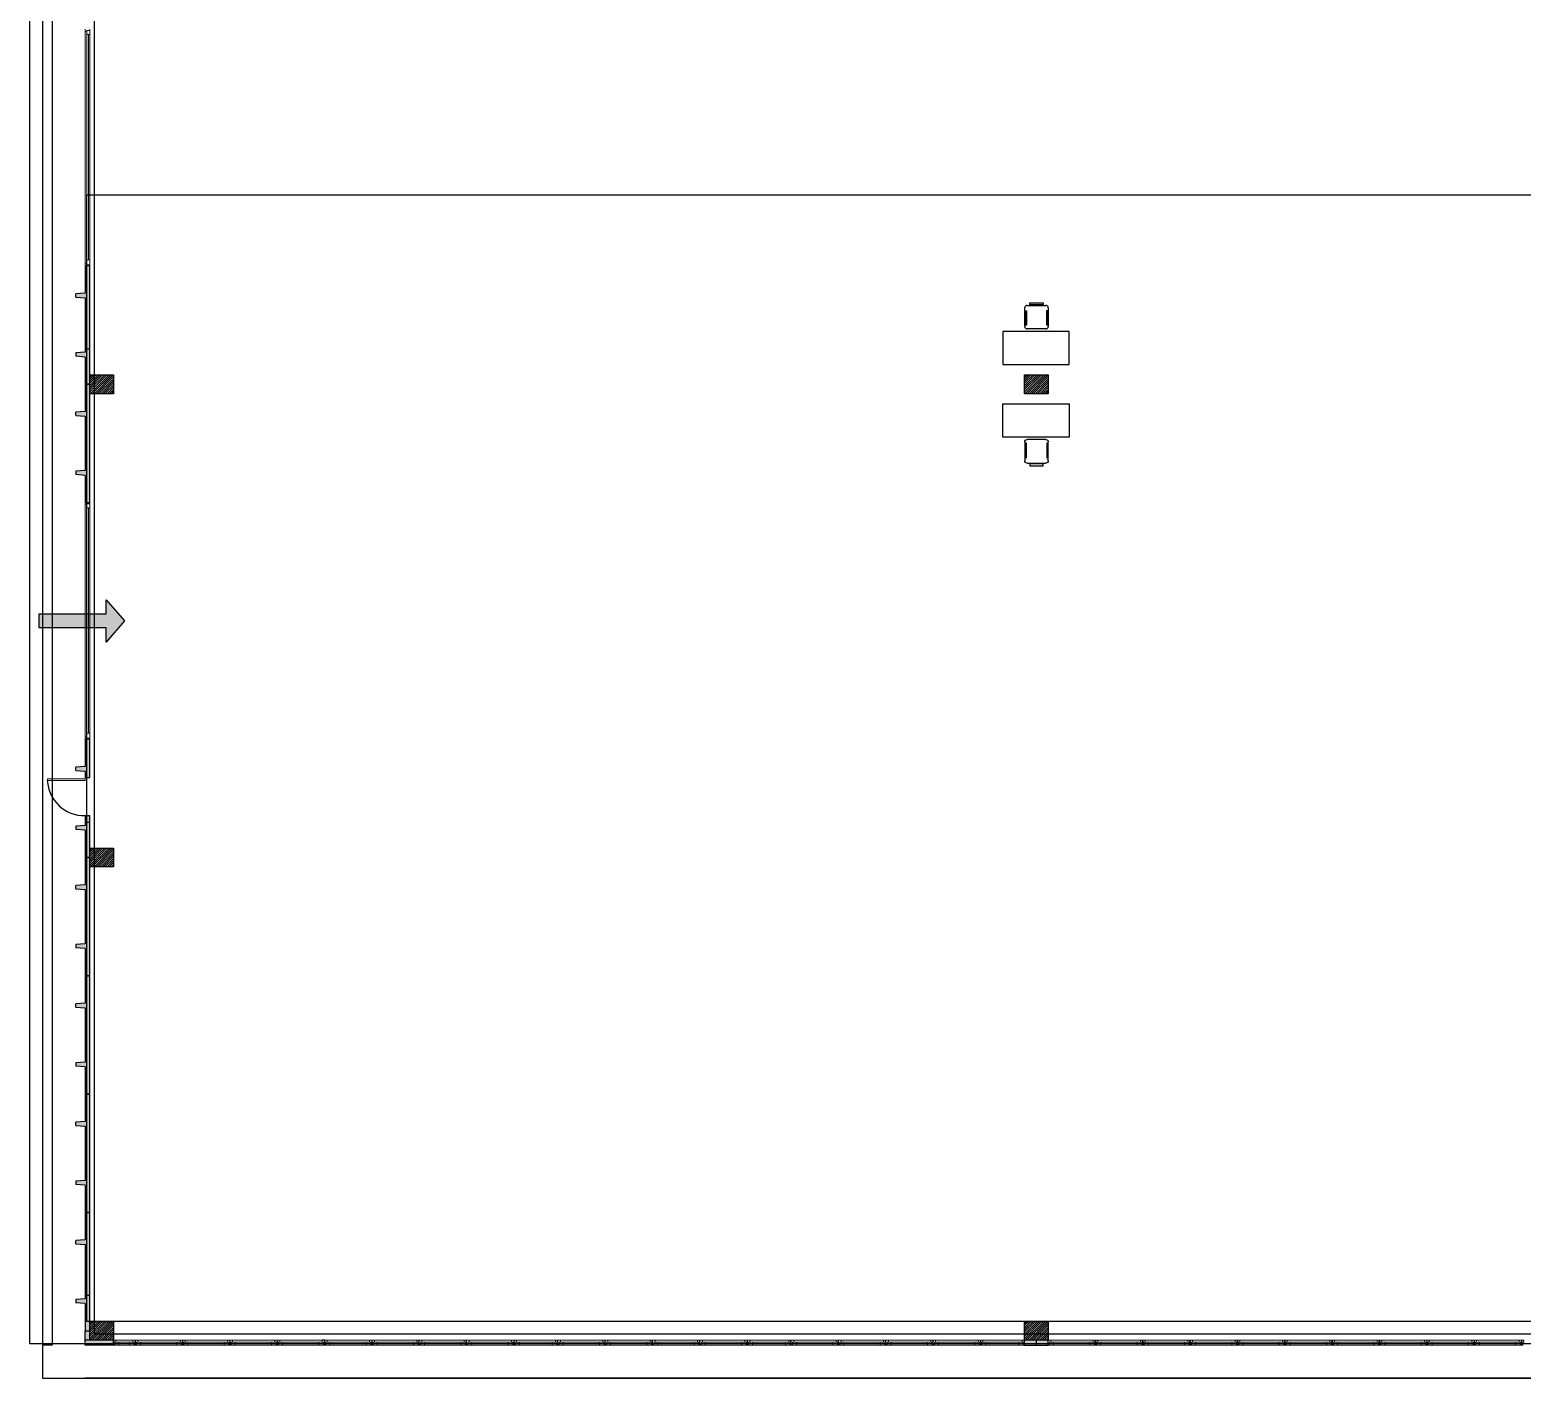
# Model space of a CAD drawing. Header units: millimetres. Extents: x 136.1 to 202.7, y 103.8 to 195.1.
# Drawn here: x 136.11 to 167.64, y 103.85 to 132.33 of the extents above; entities that cross this region are included whole.
import ezdxf

# ---------------------------------------------------------------- set-up
doc = ezdxf.new("R2010")
doc.units = ezdxf.units.MM
for name, color, linetype in [('C-0.4N', 7, 'Continuous'), ('H-0.1G250', 30, 'Continuous'), ('Hatch', 252, 'Continuous'), ('Mobiliario', 251, 'Continuous'), ('V-0.13N', 6, 'Continuous')]:
    doc.layers.add(name, color=color, linetype=linetype)
doc.layers.add('V-0.15N', color=5, linetype='Continuous', lineweight=0)

# ---------------------------------------------------------------- blocks, each defined once
blk = doc.blocks.new('IRI-OCASA-Layout R 9$0$OCA_SILLA')
at = {"linetype": 'Continuous'}
for p, q in [((0.0549, 0.05), (0.0549, 0.4483)), ((0.1049, 0.4983), (0.5023, 0.4983)), ((0.5523, 0.4483), (0.5523, 0.05)), ((0.5023, 0), (0.1049, 0))]:
    blk.add_line(p, q, dxfattribs=at)
for points in [[(0, 0.1087), (0, 0.3889), (0.0427, 0.3889), (0.0427, 0.1087)], [(0.1654, 0.4663), (0.1654, 0.4876), (0.4749, 0.4876), (0.4749, 0.4663)], [(0.1681, 0.0207), (0.1681, 0.0394), (0.4749, 0.0394), (0.4749, 0.0207)]]:
    blk.add_lwpolyline(points, close=True, dxfattribs=at)
for centre, start, end in [((0.1049, 0.4483), 90, 180), ((0.5023, 0.4483), 0, 90), ((0.1049, 0.05), 180, 270), ((0.5023, 0.05), 270, 0)]:
    blk.add_arc(centre, 0.05, start, end, dxfattribs=at)

msp = doc.modelspace()

# ---------------------------------------------------------------- hatches: boundary and pattern name
at = {"layer": 'H-0.1G250'}
for points in [[(137.375, 124.847), (137.275, 124.847), (137.275, 125.422), (137.075, 125.437), (137.075, 125.507), (137.275, 125.522), (137.275, 126.672), (137.075, 126.687), (137.075, 126.757), (137.275, 126.772), (137.275, 127.347), (137.375, 127.347)], [(137.375, 122.347), (137.275, 122.347), (137.275, 122.922), (137.075, 122.937), (137.075, 123.007), (137.275, 123.022), (137.275, 124.172), (137.075, 124.187), (137.075, 124.257), (137.275, 124.272), (137.275, 124.847), (137.375, 124.847)], [(137.375, 112.347), (137.275, 112.347), (137.275, 112.922), (137.075, 112.937), (137.075, 113.007), (137.275, 113.022), (137.275, 114.172), (137.075, 114.187), (137.075, 114.257), (137.275, 114.272), (137.275, 114.847), (137.375, 114.847)], [(137.375, 109.847), (137.275, 109.847), (137.275, 110.422), (137.075, 110.437), (137.075, 110.507), (137.275, 110.522), (137.275, 111.672), (137.075, 111.687), (137.075, 111.757), (137.275, 111.772), (137.275, 112.347), (137.375, 112.347)], [(137.375, 107.347), (137.275, 107.347), (137.275, 107.922), (137.075, 107.937), (137.075, 108.007), (137.275, 108.022), (137.275, 109.172), (137.075, 109.187), (137.075, 109.257), (137.275, 109.272), (137.275, 109.847), (137.375, 109.847)], [(137.375, 104.847), (137.275, 104.847), (137.275, 105.422), (137.075, 105.437), (137.075, 105.507), (137.275, 105.522), (137.275, 106.672), (137.075, 106.687), (137.075, 106.757), (137.275, 106.772), (137.275, 107.347), (137.375, 107.347)]]:
    msp.add_hatch(color=256, dxfattribs=at).paths.add_polyline_path(points)
h = msp.add_hatch(dxfattribs=at)
h.set_pattern_fill('LINE', color=256, scale=0.01, angle=45, style=0)
h.set_pattern_definition([(45, (-521.047628, -234.961327), (-0.0224506403, 0.0224506403), [])])
h.paths.add_polyline_path([(137.875, 125.047), (137.375, 125.047), (137.375, 124.647), (137.875, 124.647)])
h = msp.add_hatch(dxfattribs=at)
h.set_pattern_fill('LINE', color=256, scale=0.01, angle=45, style=0)
h.set_pattern_definition([(45, (-501.297628, -234.961327), (-0.0224506403, 0.0224506403), [])])
h.paths.add_polyline_path([(157.625, 125.047), (157.125, 125.047), (157.125, 124.647), (157.625, 124.647)])
h = msp.add_hatch(color=256, dxfattribs=at)
h.paths.add_polyline_path([(137.275, 116.535), (137.375, 116.535), (137.375, 117.347), (137.275, 117.347), (137.275, 116.772), (137.075, 116.757), (137.075, 116.687), (137.275, 116.672)])
h.paths.add_polyline_path([(137.375, 115.735), (137.275, 115.735), (137.275, 115.522), (137.075, 115.507), (137.075, 115.437), (137.275, 115.422), (137.275, 114.847), (137.375, 114.847)])
h = msp.add_hatch(dxfattribs=at)
h.set_pattern_fill('LINE', color=256, scale=0.01, angle=45, style=0)
h.set_pattern_definition([(45, (-521.047628, -244.961327), (-0.0224506403, 0.0224506403), [])])
h.paths.add_polyline_path([(137.875, 115.047), (137.375, 115.047), (137.375, 114.647), (137.875, 114.647)])
h = msp.add_hatch(dxfattribs=at)
h.set_pattern_fill('LINE', color=256, scale=0.01, angle=45, style=0)
h.set_pattern_definition([(45, (-521.047628, -254.961327), (-0.0224506403, 0.0224506403), [])])
h.paths.add_polyline_path([(137.875, 105.047), (137.375, 105.047), (137.375, 104.647), (137.875, 104.647)])
h = msp.add_hatch(dxfattribs=at)
h.set_pattern_fill('LINE', color=256, scale=0.01, angle=45, style=0)
h.set_pattern_definition([(45, (-501.297628, -254.961327), (-0.0224506403, 0.0224506403), [])])
h.paths.add_polyline_path([(157.625, 105.047), (157.125, 105.047), (157.125, 104.647), (157.625, 104.647)])
h = msp.add_hatch(color=256, dxfattribs=at)
h.paths.add_polyline_path([(137.375, 104.847), (137.275, 104.847), (137.275, 104.647), (137.375, 104.647)])
h.paths.add_polyline_path([(137.625, 104.647), (137.375, 104.647), (137.275, 104.647), (137.275, 104.547), (137.625, 104.547)])
h.paths.add_polyline_path([(137.875, 104.647), (137.625, 104.647), (137.625, 104.547), (137.875, 104.547)])
h = msp.add_hatch(color=256, dxfattribs=at)
h.paths.add_polyline_path([(157.375, 104.647), (157.125, 104.647), (157.125, 104.547), (157.375, 104.547)])
h.paths.add_polyline_path([(157.625, 104.647), (157.375, 104.647), (157.375, 104.547), (157.625, 104.547)])
at = {"layer": 'Mobiliario'}
h = msp.add_hatch(color=256, dxfattribs=at)
h.dxf.hatch_style = 1
h.paths.add_polyline_path([(137.721, 120.295), (138.107, 119.847), (137.721, 119.399), (137.721, 119.697), (136.304, 119.697), (136.304, 119.997), (137.721, 119.997)])

# ---------------------------------------------------------------- linework, layer by layer
for points in [[(197.465, 175.183), (137.465, 175.183), (137.465, 104.783), (197.465, 104.783)], [(137.313, 128.847), (170.25, 128.847), (170.25, 105.047), (137.313, 105.047)]]:
    msp.add_lwpolyline(points, close=True)
at = {"layer": 'C-0.4N'}
for p, q in [((137.275, 126.772), (137.075, 126.757)), ((137.275, 125.522), (137.075, 125.507)), ((137.275, 125.522), (137.075, 125.507)), ((137.275, 125.422), (137.075, 125.437)), ((137.275, 125.422), (137.075, 125.437)), ((137.275, 124.272), (137.075, 124.257)), ((137.275, 123.022), (137.075, 123.007)), ((137.275, 122.922), (137.075, 122.937)), ((137.275, 116.772), (137.075, 116.757)), ((137.275, 116.535), (137.375, 116.535)), ((137.275, 115.735), (137.375, 115.735)), ((137.275, 115.522), (137.075, 115.507)), ((137.275, 115.522), (137.075, 115.507)), ((137.275, 115.422), (137.075, 115.437)), ((137.275, 115.422), (137.075, 115.437)), ((137.275, 114.272), (137.075, 114.257)), ((137.275, 113.022), (137.075, 113.007)), ((137.275, 112.922), (137.075, 112.937)), ((137.275, 111.772), (137.075, 111.757)), ((137.275, 110.522), (137.075, 110.507)), ((137.275, 110.422), (137.075, 110.437)), ((137.275, 109.272), (137.075, 109.257)), ((137.275, 108.022), (137.075, 108.007)), ((137.275, 107.922), (137.075, 107.937)), ((137.275, 106.772), (137.075, 106.757)), ((137.275, 105.522), (137.075, 105.507)), ((137.275, 105.522), (137.075, 105.507)), ((137.275, 105.422), (137.075, 105.437)), ((137.275, 105.422), (137.075, 105.437)), ((137.375, 104.647), (137.275, 104.647)), ((137.275, 104.547), (137.275, 104.647)), ((137.875, 104.547), (137.275, 104.547)), ((137.875, 104.647), (137.875, 104.547)), ((137.875, 104.647), (137.875, 104.547)), ((137.875, 104.547), (137.875, 104.647)), ((138.335, 104.547), (138.335, 104.647)), ((138.335, 104.547), (138.335, 104.647)), ((138.335, 104.547), (138.335, 104.647)), ((139.335, 104.547), (139.335, 104.647)), ((139.335, 104.547), (139.335, 104.647)), ((140.335, 104.547), (140.335, 104.647)), ((140.335, 104.547), (140.335, 104.647)), ((141.335, 104.547), (141.335, 104.647)), ((142.335, 104.647), (142.285, 104.647)), ((142.335, 104.547), (142.335, 104.647)), ((143.335, 104.547), (143.335, 104.647)), ((144.335, 104.547), (144.335, 104.647)), ((145.335, 104.547), (145.335, 104.647)), ((147.265, 104.547), (147.265, 104.647)), ((148.265, 104.547), (148.265, 104.647)), ((149.265, 104.547), (149.265, 104.647)), ((150.265, 104.547), (150.265, 104.647)), ((152.195, 104.547), (152.195, 104.647)), ((153.195, 104.547), (153.195, 104.647)), ((154.195, 104.547), (154.195, 104.647)), ((155.195, 104.547), (155.195, 104.647)), ((157.125, 104.547), (157.125, 104.647)), ((157.125, 104.547), (157.625, 104.547)), ((157.375, 104.547), (157.375, 104.647)), ((157.625, 104.547), (157.625, 104.647)), ((157.625, 104.547), (157.625, 104.647)), ((158.625, 104.547), (158.625, 104.647)), ((159.625, 104.547), (159.625, 104.647)), ((160.625, 104.547), (160.625, 104.647)), ((161.625, 104.547), (161.625, 104.647)), ((162.625, 104.547), (162.625, 104.647)), ((163.625, 104.547), (163.625, 104.647)), ((164.625, 104.547), (164.625, 104.647))]:
    msp.add_line(p, q, dxfattribs=at)
for points in [[(137.275, 125.422), (137.275, 124.847), (137.375, 124.847), (137.375, 127.347), (137.275, 127.347), (137.275, 126.772)], [(137.075, 126.687), (137.075, 126.757)], [(137.075, 126.687), (137.275, 126.672), (137.275, 125.522)], [(137.075, 125.507), (137.075, 125.437)], [(137.075, 125.507), (137.075, 125.437)], [(137.275, 125.597), (137.275, 125.522)], [(137.275, 125.597), (137.375, 125.597)], [(137.375, 124.847), (137.375, 125.597)], [(137.275, 125.422), (137.275, 124.847), (137.375, 124.847)], [(137.275, 122.922), (137.275, 122.347), (137.375, 122.347), (137.375, 124.847), (137.275, 124.847), (137.275, 124.272)], [(137.075, 124.187), (137.075, 124.257)], [(137.075, 124.187), (137.275, 124.172), (137.275, 123.022)], [(137.075, 123.007), (137.075, 122.937)], [(137.375, 116.535), (137.375, 117.347), (137.275, 117.347), (137.275, 116.772)], [(137.075, 116.687), (137.075, 116.757)], [(137.075, 116.687), (137.275, 116.672), (137.275, 116.535)], [(137.275, 115.422), (137.275, 114.847), (137.375, 114.847), (137.375, 115.735)], [(137.275, 115.735), (137.275, 115.522)], [(137.075, 115.507), (137.075, 115.437)], [(137.075, 115.507), (137.075, 115.437)], [(137.275, 115.597), (137.275, 115.522)], [(137.275, 115.597), (137.375, 115.597)], [(137.275, 115.422), (137.275, 114.847), (137.375, 114.847)], [(137.375, 114.847), (137.375, 115.597)], [(137.275, 112.922), (137.275, 112.347), (137.375, 112.347), (137.375, 114.847), (137.275, 114.847), (137.275, 114.272)], [(137.075, 114.187), (137.075, 114.257)], [(137.075, 114.187), (137.275, 114.172), (137.275, 113.022)], [(137.075, 113.007), (137.075, 112.937)], [(137.275, 110.422), (137.275, 109.847), (137.375, 109.847), (137.375, 112.347), (137.275, 112.347), (137.275, 111.772)], [(137.075, 111.687), (137.075, 111.757)], [(137.075, 111.687), (137.275, 111.672), (137.275, 110.522)], [(137.075, 110.507), (137.075, 110.437)], [(137.275, 107.922), (137.275, 107.347), (137.375, 107.347), (137.375, 109.847), (137.275, 109.847), (137.275, 109.272)], [(137.075, 109.187), (137.075, 109.257)], [(137.075, 109.187), (137.275, 109.172), (137.275, 108.022)], [(137.075, 108.007), (137.075, 107.937)], [(137.275, 105.422), (137.275, 104.847), (137.375, 104.847), (137.375, 107.347), (137.275, 107.347), (137.275, 106.772)], [(137.075, 106.687), (137.075, 106.757)], [(137.075, 106.687), (137.275, 106.672), (137.275, 105.522)], [(137.075, 105.507), (137.075, 105.437)], [(137.075, 105.507), (137.075, 105.437)], [(137.275, 105.597), (137.275, 105.522)], [(137.275, 105.597), (137.375, 105.597)], [(137.275, 105.422), (137.275, 104.847), (137.375, 104.847)], [(137.375, 104.847), (137.375, 105.597)], [(137.275, 104.647), (137.275, 104.847), (137.375, 104.847)], [(137.875, 104.647), (137.875, 104.547)], [(146.335, 104.647), (146.335, 104.547)], [(151.265, 104.647), (151.265, 104.547)], [(156.195, 104.647), (156.195, 104.547)], [(158.625, 104.647), (158.625, 104.547)], [(159.625, 104.647), (159.625, 104.547)], [(160.625, 104.647), (160.625, 104.547)], [(161.625, 104.647), (161.625, 104.547)], [(162.625, 104.647), (162.625, 104.547)], [(163.625, 104.647), (163.625, 104.547)], [(164.625, 104.647), (164.625, 104.547)], [(165.625, 104.647), (165.625, 104.547)], [(166.625, 104.647), (166.625, 104.547)], [(167.625, 104.647), (167.625, 104.547)], [(167.625, 104.647), (167.625, 104.547)]]:
    msp.add_lwpolyline(points, dxfattribs=at)
for points in [[(137.375, 125.047), (137.875, 125.047), (137.875, 124.647), (137.375, 124.647)], [(157.125, 125.047), (157.625, 125.047), (157.625, 124.647), (157.125, 124.647)], [(137.375, 115.047), (137.875, 115.047), (137.875, 114.647), (137.375, 114.647)], [(137.375, 105.047), (137.875, 105.047), (137.875, 104.647), (137.375, 104.647)], [(157.125, 105.047), (157.625, 105.047), (157.625, 104.647), (157.125, 104.647)]]:
    msp.add_lwpolyline(points, close=True, dxfattribs=at)
at = {"layer": 'H-0.1G250'}
msp.add_lwpolyline([(136.105, 176.123), (197.583, 176.123), (197.583, 104.574), (136.105, 104.574)], close=True, dxfattribs=at)
at = {"layer": 'Hatch'}
msp.add_arc((137.253, 116.514), 0.78, 183.0022, 271.5744, dxfattribs=at)
at = {"layer": 'Mobiliario'}
for points in [[(156.664, 125.962), (156.664, 125.262), (158.064, 125.262), (158.064, 125.962)], [(156.664, 123.732), (156.664, 124.432), (158.064, 124.432), (158.064, 123.732)]]:
    msp.add_lwpolyline(points, close=True, dxfattribs=at)
msp.add_lwpolyline([(137.721, 120.295), (138.107, 119.847), (137.721, 119.399), (137.721, 119.697), (136.304, 119.697), (136.304, 119.997), (137.721, 119.997), (137.721, 120.295)], dxfattribs=at)
at = {"layer": 'V-0.13N'}
msp.add_line((136.575, 104.547), (136.375, 104.547), dxfattribs=at)
for points in [[(136.375, 176.175), (136.375, 103.847), (197.475, 103.847)], [(136.575, 176.047), (136.575, 104.547)], [(198.175, 176.047), (198.175, 103.847), (137.275, 103.847)]]:
    msp.add_lwpolyline(points, dxfattribs=at)
at = {"layer": 'V-0.15N'}
for p, q in [((137.275, 132.297), (137.275, 127.397)), ((137.313, 127.472), (137.313, 132.235)), ((137.343, 127.472), (137.343, 132.235)), ((137.375, 127.472), (137.375, 132.235)), ((137.275, 122.297), (137.275, 117.397)), ((137.313, 117.472), (137.313, 122.235)), ((137.343, 117.472), (137.343, 122.235)), ((137.375, 117.472), (137.375, 122.235)), ((138.21, 104.609), (137.9, 104.609)), ((138.21, 104.547), (137.9, 104.547)), ((137.925, 104.647), (138.285, 104.647)), ((138.21, 104.579), (137.987, 104.579)), ((138.385, 104.647), (139.285, 104.647)), ((138.385, 104.647), (139.285, 104.647)), ((139.21, 104.609), (138.447, 104.609)), ((139.21, 104.609), (138.447, 104.609)), ((139.21, 104.579), (138.447, 104.579)), ((139.21, 104.579), (138.447, 104.579)), ((139.21, 104.547), (138.447, 104.547)), ((139.21, 104.547), (138.447, 104.547)), ((139.385, 104.647), (140.285, 104.647)), ((140.21, 104.609), (139.447, 104.609)), ((140.21, 104.579), (139.447, 104.579)), ((140.21, 104.547), (139.447, 104.547)), ((140.385, 104.647), (141.285, 104.647)), ((141.21, 104.609), (140.447, 104.609)), ((141.21, 104.579), (140.447, 104.579)), ((141.21, 104.547), (140.447, 104.547)), ((141.385, 104.647), (142.285, 104.647)), ((142.21, 104.609), (141.447, 104.609)), ((142.21, 104.579), (141.447, 104.579)), ((142.21, 104.547), (141.447, 104.547)), ((142.385, 104.647), (143.285, 104.647)), ((143.21, 104.609), (142.447, 104.609)), ((143.21, 104.579), (142.447, 104.579)), ((143.21, 104.547), (142.447, 104.547)), ((143.385, 104.647), (144.285, 104.647)), ((144.21, 104.609), (143.447, 104.609)), ((144.21, 104.579), (143.447, 104.579)), ((144.21, 104.547), (143.447, 104.547)), ((144.385, 104.647), (145.285, 104.647)), ((145.21, 104.609), (144.447, 104.609)), ((145.21, 104.579), (144.447, 104.579)), ((145.21, 104.547), (144.447, 104.547)), ((145.385, 104.647), (146.285, 104.647)), ((146.21, 104.609), (145.447, 104.609)), ((146.21, 104.579), (145.447, 104.579)), ((146.21, 104.547), (145.447, 104.547)), ((146.385, 104.647), (147.215, 104.647)), ((147.14, 104.609), (146.447, 104.609)), ((147.14, 104.579), (146.447, 104.579)), ((147.14, 104.547), (146.447, 104.547)), ((147.265, 104.547), (147.265, 104.647)), ((147.265, 104.547), (147.265, 104.647)), ((147.315, 104.647), (148.215, 104.647)), ((148.14, 104.609), (147.377, 104.609)), ((148.14, 104.579), (147.377, 104.579)), ((148.14, 104.547), (147.377, 104.547)), ((148.315, 104.647), (149.215, 104.647)), ((149.14, 104.609), (148.377, 104.609)), ((149.14, 104.579), (148.377, 104.579)), ((149.14, 104.547), (148.377, 104.547)), ((149.315, 104.647), (150.215, 104.647)), ((150.14, 104.609), (149.377, 104.609)), ((150.14, 104.579), (149.377, 104.579)), ((150.14, 104.547), (149.377, 104.547)), ((150.315, 104.647), (151.215, 104.647)), ((151.14, 104.609), (150.377, 104.609)), ((151.14, 104.579), (150.377, 104.579)), ((151.14, 104.547), (150.377, 104.547)), ((151.315, 104.647), (152.145, 104.647)), ((152.07, 104.609), (151.377, 104.609)), ((152.07, 104.579), (151.377, 104.579)), ((152.07, 104.547), (151.377, 104.547)), ((152.195, 104.547), (152.195, 104.647)), ((152.195, 104.547), (152.195, 104.647)), ((152.245, 104.647), (153.145, 104.647)), ((153.07, 104.609), (152.307, 104.609)), ((153.07, 104.579), (152.307, 104.579)), ((153.07, 104.547), (152.307, 104.547)), ((153.245, 104.647), (154.145, 104.647)), ((154.07, 104.609), (153.307, 104.609)), ((154.07, 104.579), (153.307, 104.579)), ((154.07, 104.547), (153.307, 104.547)), ((154.245, 104.647), (155.145, 104.647)), ((155.07, 104.609), (154.307, 104.609)), ((155.07, 104.579), (154.307, 104.579)), ((155.07, 104.547), (154.307, 104.547)), ((155.245, 104.647), (156.145, 104.647)), ((156.07, 104.609), (155.307, 104.609)), ((156.07, 104.579), (155.307, 104.579)), ((156.07, 104.547), (155.307, 104.547)), ((156.245, 104.647), (157.075, 104.647)), ((157, 104.609), (156.307, 104.609)), ((157, 104.579), (156.307, 104.579)), ((157, 104.547), (156.307, 104.547)), ((157.125, 104.547), (157.125, 104.647)), ((157.125, 104.547), (157.125, 104.647)), ((157.675, 104.647), (158.575, 104.647)), ((158.5, 104.609), (157.737, 104.609)), ((158.5, 104.579), (157.737, 104.579)), ((158.5, 104.547), (157.737, 104.547)), ((158.675, 104.647), (159.575, 104.647)), ((159.5, 104.609), (158.737, 104.609)), ((159.5, 104.579), (158.737, 104.579)), ((159.5, 104.547), (158.737, 104.547)), ((159.675, 104.647), (160.575, 104.647)), ((160.5, 104.609), (159.737, 104.609)), ((160.5, 104.579), (159.737, 104.579)), ((160.5, 104.547), (159.737, 104.547)), ((160.675, 104.647), (161.575, 104.647)), ((161.5, 104.609), (160.737, 104.609)), ((161.5, 104.579), (160.737, 104.579)), ((161.5, 104.547), (160.737, 104.547)), ((161.675, 104.647), (162.575, 104.647)), ((162.5, 104.609), (161.737, 104.609)), ((162.5, 104.579), (161.737, 104.579)), ((162.5, 104.547), (161.737, 104.547)), ((162.675, 104.647), (163.575, 104.647)), ((163.5, 104.609), (162.737, 104.609)), ((163.5, 104.579), (162.737, 104.579)), ((163.5, 104.547), (162.737, 104.547)), ((163.675, 104.647), (164.575, 104.647)), ((164.5, 104.609), (163.737, 104.609)), ((164.5, 104.579), (163.737, 104.579)), ((164.5, 104.547), (163.737, 104.547)), ((164.675, 104.647), (165.575, 104.647)), ((165.5, 104.609), (164.737, 104.609)), ((165.5, 104.579), (164.737, 104.579)), ((165.5, 104.547), (164.737, 104.547)), ((165.675, 104.647), (166.575, 104.647)), ((166.5, 104.609), (165.737, 104.609)), ((166.5, 104.579), (165.737, 104.579)), ((166.5, 104.547), (165.737, 104.547)), ((166.675, 104.647), (167.575, 104.647)), ((167.5, 104.609), (166.737, 104.609)), ((167.5, 104.579), (166.737, 104.579)), ((167.5, 104.547), (166.737, 104.547))]:
    msp.add_line(p, q, dxfattribs=at)
for points in [[(137.275, 132.347), (137.275, 132.297), (137.313, 132.297), (137.313, 132.322), (137.375, 132.322), (137.375, 132.347)], [(137.275, 127.347), (137.275, 127.397), (137.313, 127.397), (137.313, 127.372), (137.375, 127.372), (137.375, 127.347)], [(137.275, 122.347), (137.275, 122.297), (137.313, 122.297), (137.313, 122.322), (137.375, 122.322), (137.375, 122.347)], [(137.275, 117.347), (137.275, 117.397), (137.313, 117.397), (137.313, 117.372), (137.375, 117.372), (137.375, 117.347)], [(137.875, 104.647), (137.925, 104.647), (137.925, 104.609), (137.9, 104.609), (137.9, 104.547), (137.875, 104.547)], [(138.335, 104.647), (138.285, 104.647), (138.285, 104.609), (138.31, 104.609), (138.31, 104.547), (138.335, 104.547)], [(138.335, 104.647), (138.385, 104.647), (138.385, 104.609), (138.36, 104.609), (138.36, 104.547), (138.335, 104.547)], [(138.335, 104.647), (138.385, 104.647), (138.385, 104.609), (138.36, 104.609), (138.36, 104.547), (138.335, 104.547)], [(139.335, 104.647), (139.285, 104.647), (139.285, 104.609), (139.31, 104.609), (139.31, 104.547), (139.335, 104.547)], [(139.335, 104.647), (139.285, 104.647), (139.285, 104.609), (139.31, 104.609), (139.31, 104.547), (139.335, 104.547)], [(139.335, 104.647), (139.385, 104.647), (139.385, 104.609), (139.36, 104.609), (139.36, 104.547), (139.335, 104.547)], [(140.335, 104.647), (140.285, 104.647), (140.285, 104.609), (140.31, 104.609), (140.31, 104.547), (140.335, 104.547)], [(140.335, 104.647), (140.385, 104.647), (140.385, 104.609), (140.36, 104.609), (140.36, 104.547), (140.335, 104.547)], [(140.335, 104.647), (140.385, 104.647), (140.385, 104.609), (140.36, 104.609), (140.36, 104.547), (140.335, 104.547)], [(141.335, 104.647), (141.285, 104.647), (141.285, 104.609), (141.31, 104.609), (141.31, 104.547), (141.335, 104.547)], [(141.335, 104.647), (141.385, 104.647), (141.385, 104.609), (141.36, 104.609), (141.36, 104.547), (141.335, 104.547)], [(142.335, 104.647), (142.285, 104.647), (142.285, 104.609), (142.31, 104.609), (142.31, 104.547), (142.335, 104.547)], [(142.335, 104.647), (142.385, 104.647), (142.385, 104.609), (142.36, 104.609), (142.36, 104.547), (142.335, 104.547)], [(143.335, 104.647), (143.285, 104.647), (143.285, 104.609), (143.31, 104.609), (143.31, 104.547), (143.335, 104.547)], [(143.335, 104.647), (143.385, 104.647), (143.385, 104.609), (143.36, 104.609), (143.36, 104.547), (143.335, 104.547)], [(144.335, 104.647), (144.285, 104.647), (144.285, 104.609), (144.31, 104.609), (144.31, 104.547), (144.335, 104.547)], [(144.335, 104.647), (144.385, 104.647), (144.385, 104.609), (144.36, 104.609), (144.36, 104.547), (144.335, 104.547)], [(145.335, 104.647), (145.285, 104.647), (145.285, 104.609), (145.31, 104.609), (145.31, 104.547), (145.335, 104.547)], [(145.335, 104.647), (145.385, 104.647), (145.385, 104.609), (145.36, 104.609), (145.36, 104.547), (145.335, 104.547)], [(146.335, 104.647), (146.285, 104.647), (146.285, 104.609), (146.31, 104.609), (146.31, 104.547), (146.335, 104.547)], [(146.335, 104.647), (146.385, 104.647), (146.385, 104.609), (146.36, 104.609), (146.36, 104.547), (146.335, 104.547)], [(147.265, 104.647), (147.215, 104.647), (147.215, 104.609), (147.24, 104.609), (147.24, 104.547), (147.265, 104.547)], [(147.265, 104.647), (147.315, 104.647), (147.315, 104.609), (147.29, 104.609), (147.29, 104.547), (147.265, 104.547)], [(148.265, 104.647), (148.215, 104.647), (148.215, 104.609), (148.24, 104.609), (148.24, 104.547), (148.265, 104.547)], [(148.265, 104.647), (148.315, 104.647), (148.315, 104.609), (148.29, 104.609), (148.29, 104.547), (148.265, 104.547)], [(149.265, 104.647), (149.215, 104.647), (149.215, 104.609), (149.24, 104.609), (149.24, 104.547), (149.265, 104.547)], [(149.265, 104.647), (149.315, 104.647), (149.315, 104.609), (149.29, 104.609), (149.29, 104.547), (149.265, 104.547)], [(150.265, 104.647), (150.215, 104.647), (150.215, 104.609), (150.24, 104.609), (150.24, 104.547), (150.265, 104.547)], [(150.265, 104.647), (150.315, 104.647), (150.315, 104.609), (150.29, 104.609), (150.29, 104.547), (150.265, 104.547)], [(151.265, 104.647), (151.215, 104.647), (151.215, 104.609), (151.24, 104.609), (151.24, 104.547), (151.265, 104.547)], [(151.265, 104.647), (151.315, 104.647), (151.315, 104.609), (151.29, 104.609), (151.29, 104.547), (151.265, 104.547)], [(152.195, 104.647), (152.145, 104.647), (152.145, 104.609), (152.17, 104.609), (152.17, 104.547), (152.195, 104.547)], [(152.195, 104.647), (152.245, 104.647), (152.245, 104.609), (152.22, 104.609), (152.22, 104.547), (152.195, 104.547)], [(153.195, 104.647), (153.145, 104.647), (153.145, 104.609), (153.17, 104.609), (153.17, 104.547), (153.195, 104.547)], [(153.195, 104.647), (153.245, 104.647), (153.245, 104.609), (153.22, 104.609), (153.22, 104.547), (153.195, 104.547)], [(154.195, 104.647), (154.145, 104.647), (154.145, 104.609), (154.17, 104.609), (154.17, 104.547), (154.195, 104.547)], [(154.195, 104.647), (154.245, 104.647), (154.245, 104.609), (154.22, 104.609), (154.22, 104.547), (154.195, 104.547)], [(155.195, 104.647), (155.145, 104.647), (155.145, 104.609), (155.17, 104.609), (155.17, 104.547), (155.195, 104.547)], [(155.195, 104.647), (155.245, 104.647), (155.245, 104.609), (155.22, 104.609), (155.22, 104.547), (155.195, 104.547)], [(156.195, 104.647), (156.145, 104.647), (156.145, 104.609), (156.17, 104.609), (156.17, 104.547), (156.195, 104.547)], [(156.195, 104.647), (156.245, 104.647), (156.245, 104.609), (156.22, 104.609), (156.22, 104.547), (156.195, 104.547)], [(157.125, 104.647), (157.075, 104.647), (157.075, 104.609), (157.1, 104.609), (157.1, 104.547), (157.125, 104.547)], [(157.625, 104.647), (157.675, 104.647), (157.675, 104.609), (157.65, 104.609), (157.65, 104.547), (157.625, 104.547)], [(158.625, 104.647), (158.575, 104.647), (158.575, 104.609), (158.6, 104.609), (158.6, 104.547), (158.625, 104.547)], [(158.625, 104.647), (158.675, 104.647), (158.675, 104.609), (158.65, 104.609), (158.65, 104.547), (158.625, 104.547)], [(159.625, 104.647), (159.575, 104.647), (159.575, 104.609), (159.6, 104.609), (159.6, 104.547), (159.625, 104.547)], [(159.625, 104.647), (159.675, 104.647), (159.675, 104.609), (159.65, 104.609), (159.65, 104.547), (159.625, 104.547)], [(160.625, 104.647), (160.575, 104.647), (160.575, 104.609), (160.6, 104.609), (160.6, 104.547), (160.625, 104.547)], [(160.625, 104.647), (160.675, 104.647), (160.675, 104.609), (160.65, 104.609), (160.65, 104.547), (160.625, 104.547)], [(161.625, 104.647), (161.575, 104.647), (161.575, 104.609), (161.6, 104.609), (161.6, 104.547), (161.625, 104.547)], [(161.625, 104.647), (161.675, 104.647), (161.675, 104.609), (161.65, 104.609), (161.65, 104.547), (161.625, 104.547)], [(162.625, 104.647), (162.575, 104.647), (162.575, 104.609), (162.6, 104.609), (162.6, 104.547), (162.625, 104.547)], [(162.625, 104.647), (162.675, 104.647), (162.675, 104.609), (162.65, 104.609), (162.65, 104.547), (162.625, 104.547)], [(163.625, 104.647), (163.575, 104.647), (163.575, 104.609), (163.6, 104.609), (163.6, 104.547), (163.625, 104.547)], [(163.625, 104.647), (163.675, 104.647), (163.675, 104.609), (163.65, 104.609), (163.65, 104.547), (163.625, 104.547)], [(164.625, 104.647), (164.575, 104.647), (164.575, 104.609), (164.6, 104.609), (164.6, 104.547), (164.625, 104.547)], [(164.625, 104.647), (164.675, 104.647), (164.675, 104.609), (164.65, 104.609), (164.65, 104.547), (164.625, 104.547)], [(165.625, 104.647), (165.575, 104.647), (165.575, 104.609), (165.6, 104.609), (165.6, 104.547), (165.625, 104.547)], [(165.625, 104.647), (165.675, 104.647), (165.675, 104.609), (165.65, 104.609), (165.65, 104.547), (165.625, 104.547)], [(166.625, 104.647), (166.575, 104.647), (166.575, 104.609), (166.6, 104.609), (166.6, 104.547), (166.625, 104.547)], [(166.625, 104.647), (166.675, 104.647), (166.675, 104.609), (166.65, 104.609), (166.65, 104.547), (166.625, 104.547)], [(167.625, 104.647), (167.575, 104.647), (167.575, 104.609), (167.6, 104.609), (167.6, 104.547), (167.625, 104.547)], [(167.625, 104.647), (167.675, 104.647), (167.675, 104.609), (167.65, 104.609), (167.65, 104.547), (167.625, 104.547)]]:
    msp.add_lwpolyline(points, dxfattribs=at)
for points in [[(137.375, 132.322), (137.375, 132.235), (137.313, 132.235), (137.313, 132.322)], [(137.375, 127.372), (137.375, 127.472), (137.313, 127.472), (137.313, 127.372)], [(137.375, 122.322), (137.375, 122.235), (137.313, 122.235), (137.313, 122.322)], [(137.375, 117.372), (137.375, 117.472), (137.313, 117.472), (137.313, 117.372)], [(137.275, 116.513), (137.275, 116.473), (136.475, 116.473), (136.475, 116.513)], [(137.9, 104.547), (137.987, 104.547), (137.987, 104.609), (137.9, 104.609)], [(138.31, 104.547), (138.21, 104.547), (138.21, 104.609), (138.31, 104.609)], [(138.36, 104.547), (138.447, 104.547), (138.447, 104.609), (138.36, 104.609)], [(138.36, 104.547), (138.447, 104.547), (138.447, 104.609), (138.36, 104.609)], [(139.31, 104.547), (139.21, 104.547), (139.21, 104.609), (139.31, 104.609)], [(139.31, 104.547), (139.21, 104.547), (139.21, 104.609), (139.31, 104.609)], [(139.36, 104.547), (139.447, 104.547), (139.447, 104.609), (139.36, 104.609)], [(140.31, 104.547), (140.21, 104.547), (140.21, 104.609), (140.31, 104.609)], [(140.36, 104.547), (140.447, 104.547), (140.447, 104.609), (140.36, 104.609)], [(140.36, 104.547), (140.447, 104.547), (140.447, 104.609), (140.36, 104.609)], [(141.31, 104.547), (141.21, 104.547), (141.21, 104.609), (141.31, 104.609)], [(141.36, 104.547), (141.447, 104.547), (141.447, 104.609), (141.36, 104.609)], [(142.31, 104.547), (142.21, 104.547), (142.21, 104.609), (142.31, 104.609)], [(142.36, 104.547), (142.447, 104.547), (142.447, 104.609), (142.36, 104.609)], [(143.31, 104.547), (143.21, 104.547), (143.21, 104.609), (143.31, 104.609)], [(143.36, 104.547), (143.447, 104.547), (143.447, 104.609), (143.36, 104.609)], [(144.31, 104.547), (144.21, 104.547), (144.21, 104.609), (144.31, 104.609)], [(144.36, 104.547), (144.447, 104.547), (144.447, 104.609), (144.36, 104.609)], [(145.31, 104.547), (145.21, 104.547), (145.21, 104.609), (145.31, 104.609)], [(145.36, 104.547), (145.447, 104.547), (145.447, 104.609), (145.36, 104.609)], [(146.31, 104.547), (146.21, 104.547), (146.21, 104.609), (146.31, 104.609)], [(146.36, 104.547), (146.447, 104.547), (146.447, 104.609), (146.36, 104.609)], [(147.24, 104.547), (147.14, 104.547), (147.14, 104.609), (147.24, 104.609)], [(147.29, 104.547), (147.377, 104.547), (147.377, 104.609), (147.29, 104.609)], [(148.24, 104.547), (148.14, 104.547), (148.14, 104.609), (148.24, 104.609)], [(148.29, 104.547), (148.377, 104.547), (148.377, 104.609), (148.29, 104.609)], [(149.24, 104.547), (149.14, 104.547), (149.14, 104.609), (149.24, 104.609)], [(149.29, 104.547), (149.377, 104.547), (149.377, 104.609), (149.29, 104.609)], [(150.24, 104.547), (150.14, 104.547), (150.14, 104.609), (150.24, 104.609)], [(150.29, 104.547), (150.377, 104.547), (150.377, 104.609), (150.29, 104.609)], [(151.24, 104.547), (151.14, 104.547), (151.14, 104.609), (151.24, 104.609)], [(151.29, 104.547), (151.377, 104.547), (151.377, 104.609), (151.29, 104.609)], [(152.17, 104.547), (152.07, 104.547), (152.07, 104.609), (152.17, 104.609)], [(152.22, 104.547), (152.307, 104.547), (152.307, 104.609), (152.22, 104.609)], [(153.17, 104.547), (153.07, 104.547), (153.07, 104.609), (153.17, 104.609)], [(153.22, 104.547), (153.307, 104.547), (153.307, 104.609), (153.22, 104.609)], [(154.17, 104.547), (154.07, 104.547), (154.07, 104.609), (154.17, 104.609)], [(154.22, 104.547), (154.307, 104.547), (154.307, 104.609), (154.22, 104.609)], [(155.17, 104.547), (155.07, 104.547), (155.07, 104.609), (155.17, 104.609)], [(155.22, 104.547), (155.307, 104.547), (155.307, 104.609), (155.22, 104.609)], [(156.17, 104.547), (156.07, 104.547), (156.07, 104.609), (156.17, 104.609)], [(156.22, 104.547), (156.307, 104.547), (156.307, 104.609), (156.22, 104.609)], [(157.1, 104.547), (157, 104.547), (157, 104.609), (157.1, 104.609)], [(157.65, 104.547), (157.737, 104.547), (157.737, 104.609), (157.65, 104.609)], [(158.6, 104.547), (158.5, 104.547), (158.5, 104.609), (158.6, 104.609)], [(158.65, 104.547), (158.737, 104.547), (158.737, 104.609), (158.65, 104.609)], [(159.6, 104.547), (159.5, 104.547), (159.5, 104.609), (159.6, 104.609)], [(159.65, 104.547), (159.737, 104.547), (159.737, 104.609), (159.65, 104.609)], [(160.6, 104.547), (160.5, 104.547), (160.5, 104.609), (160.6, 104.609)], [(160.65, 104.547), (160.737, 104.547), (160.737, 104.609), (160.65, 104.609)], [(161.6, 104.547), (161.5, 104.547), (161.5, 104.609), (161.6, 104.609)], [(161.65, 104.547), (161.737, 104.547), (161.737, 104.609), (161.65, 104.609)], [(162.6, 104.547), (162.5, 104.547), (162.5, 104.609), (162.6, 104.609)], [(162.65, 104.547), (162.737, 104.547), (162.737, 104.609), (162.65, 104.609)], [(163.6, 104.547), (163.5, 104.547), (163.5, 104.609), (163.6, 104.609)], [(163.65, 104.547), (163.737, 104.547), (163.737, 104.609), (163.65, 104.609)], [(164.6, 104.547), (164.5, 104.547), (164.5, 104.609), (164.6, 104.609)], [(164.65, 104.547), (164.737, 104.547), (164.737, 104.609), (164.65, 104.609)], [(165.6, 104.547), (165.5, 104.547), (165.5, 104.609), (165.6, 104.609)], [(165.65, 104.547), (165.737, 104.547), (165.737, 104.609), (165.65, 104.609)], [(166.6, 104.547), (166.5, 104.547), (166.5, 104.609), (166.6, 104.609)], [(166.65, 104.547), (166.737, 104.547), (166.737, 104.609), (166.65, 104.609)], [(167.6, 104.547), (167.5, 104.547), (167.5, 104.609), (167.6, 104.609)]]:
    msp.add_lwpolyline(points, close=True, dxfattribs=at)

# ---------------------------------------------------------------- block references
at = {"layer": 'Mobiliario', "rotation": 270}
msp.add_blockref('IRI-OCASA-Layout R 9$0$OCA_SILLA', (157.126, 126.568), dxfattribs=at)
at = {"layer": 'Mobiliario', "xscale": -1, "rotation": 270}
msp.add_blockref('IRI-OCASA-Layout R 9$0$OCA_SILLA', (157.126, 123.126), dxfattribs=at)

doc.saveas('drawing.dxf')
